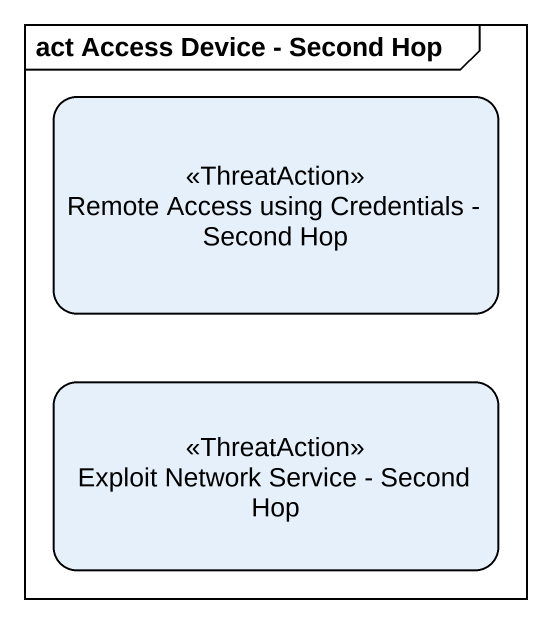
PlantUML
@startuml
mainframe act Access Device - Second Hop
hide empty description
state "Remote Access using Credentials - Second Hop" as Remote_Access_using <<ThreatAction>>
state "Exploit Network Service - Second Hop" as Exploit_Network_Service <<ThreatAction>>
@enduml
